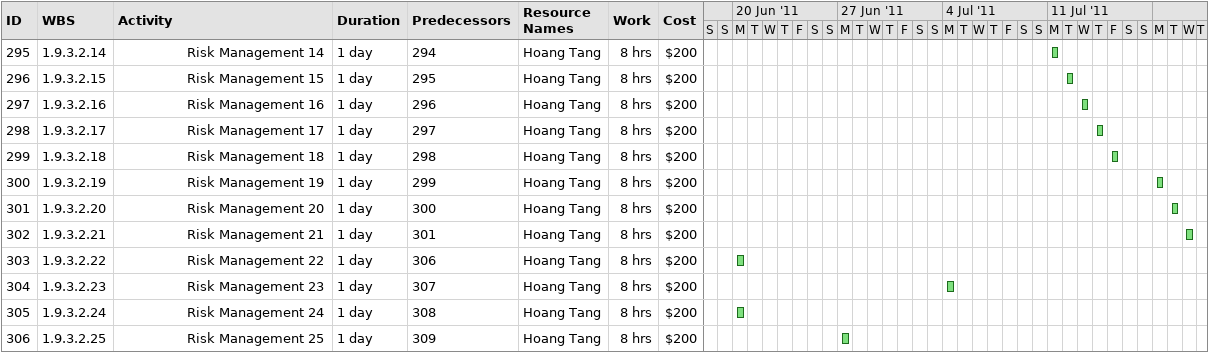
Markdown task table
| ID | WBS | Task | Duration | Start | Finish | Predecessors | Resources | Work (h) | Cost ($) |
|---|---|---|---|---|---|---|---|---|---|
| 295 | 1.9.3.2.14 | Risk Management 14 | 1d | 2011-07-11 | 2011-07-11 | 294 | Hoang Tang | 8 | 200 |
| 296 | 1.9.3.2.15 | Risk Management 15 | 1d | 2011-07-12 | 2011-07-12 | 295 | Hoang Tang | 8 | 200 |
| 297 | 1.9.3.2.16 | Risk Management 16 | 1d | 2011-07-13 | 2011-07-13 | 296 | Hoang Tang | 8 | 200 |
| 298 | 1.9.3.2.17 | Risk Management 17 | 1d | 2011-07-14 | 2011-07-14 | 297 | Hoang Tang | 8 | 200 |
| 299 | 1.9.3.2.18 | Risk Management 18 | 1d | 2011-07-15 | 2011-07-15 | 298 | Hoang Tang | 8 | 200 |
| 300 | 1.9.3.2.19 | Risk Management 19 | 1d | 2011-07-18 | 2011-07-18 | 299 | Hoang Tang | 8 | 200 |
| 301 | 1.9.3.2.20 | Risk Management 20 | 1d | 2011-07-19 | 2011-07-19 | 300 | Hoang Tang | 8 | 200 |
| 302 | 1.9.3.2.21 | Risk Management 21 | 1d | 2011-07-20 | 2011-07-20 | 301 | Hoang Tang | 8 | 200 |
| 303 | 1.9.3.2.22 | Risk Management 22 | 1d | 2011-06-20 | 2011-06-20 | 306 | Hoang Tang | 8 | 200 |
| 304 | 1.9.3.2.23 | Risk Management 23 | 1d | 2011-07-04 | 2011-07-04 | 307 | Hoang Tang | 8 | 200 |
| 305 | 1.9.3.2.24 | Risk Management 24 | 1d | 2011-06-20 | 2011-06-20 | 308 | Hoang Tang | 8 | 200 |
| 306 | 1.9.3.2.25 | Risk Management 25 | 1d | 2011-06-27 | 2011-06-27 | 309 | Hoang Tang | 8 | 200 |
